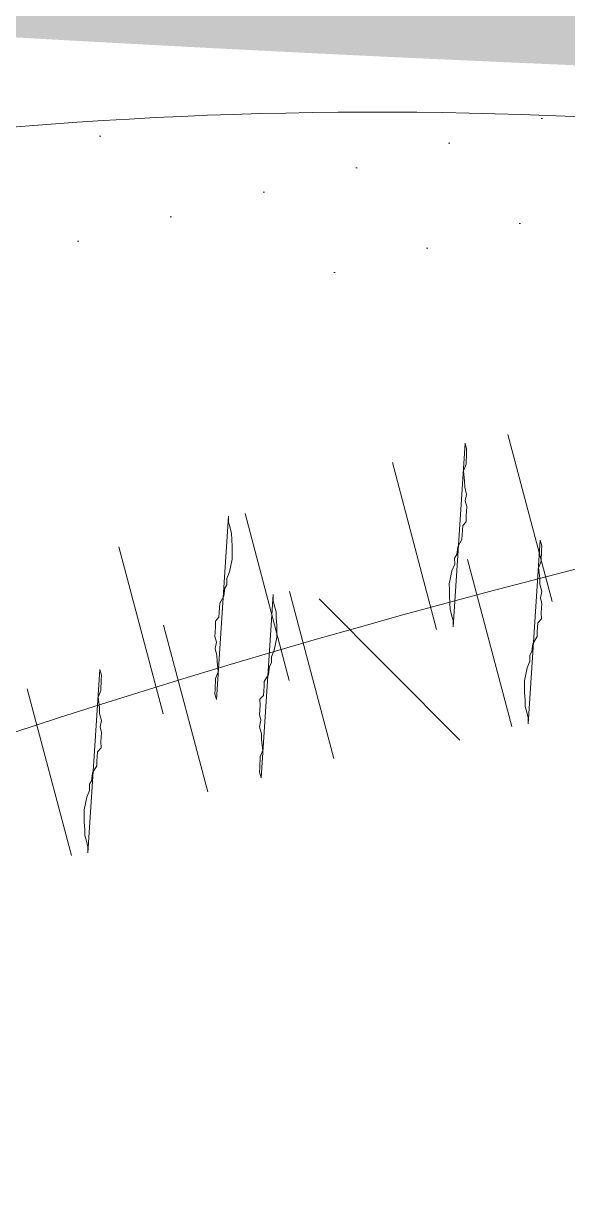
# Model space of a CAD drawing. Extents: x 25752 to 73233, y 27827 to 61602.
# Drawn here: x 60074.1 to 60137.5, y 47998.5 to 48134.5 of the extents above; entities that cross this region are included whole.
import ezdxf

# ---------------------------------------------------------------- set-up
doc = ezdxf.new("R2010")
doc.units = 0
doc.header["$LTSCALE"] = 1000
doc.header["$MEASUREMENT"] = 0
for name, color, linetype, lineweight in [('配景图块－家具立面', 252, 'Continuous', 9), ('铺地', 8, 'Continuous', 5), ('陈设', 31, 'Continuous', 5)]:
    doc.layers.add(name, color=color, linetype=linetype, lineweight=lineweight)

# ---------------------------------------------------------------- blocks, each defined once
blk = doc.blocks.new('keting-01')
at = {"layer": '陈设'}
h = blk.add_hatch(dxfattribs=at)
h.set_pattern_fill('DOTS', color=8, scale=304.8, style=0)
h.set_pattern_definition([(360, (18162.58683531021, 25617.30413790274), (9.525, 19.05), [0, -19.05])])
edge = h.paths.add_edge_path()
edge.add_spline(control_points=[(996.0713303628145, 863.5908750832896), (987.8386285043089, 865.249062579649), (979.6290772076463, 866.8703409121372), (953.8046428019879, 871.8115154706757), (936.2674978222931, 874.9332216072362), (901.3564025760861, 880.3358279757667), (884.0475129705155, 882.5680708720465), (843.5278039620025, 886.746823094727), (820.2507946590194, 888.4518537753029), (749.6108987083426, 892.7779565799283), (701.3337347968481, 894.618957277853), (627.9680007197894, 900.9026336313109), (603.3749709839467, 903.5774288240355), (566.4484742425848, 909.1011380929267), (554.1336054278072, 911.1946513882722), (529.5235732987057, 915.9968669301015), (517.1714435715694, 918.7274998116773), (490.3756448621862, 925.4178034765064), (476.0802774102194, 929.4496035207412), (452.3256658747559, 936.4561370372539), (442.7341582282679, 939.3740820792736), (433.2446362406481, 942.261107346334)], knot_values=[0.007594318894714291, 0.007594318894714291, 0.007594318894714291, 0.007594318894714291, 1.009331685129112, 1.009331685129112, 3.166903830014817, 3.166903830014817, 5.324475974900523, 5.324475974900523, 8.146713981276132, 8.146713981276132, 13.78698518195698, 13.78698518195698, 16.6071207822974, 16.6071207822974, 18.01718858246761, 18.01718858246761, 19.42725638263783, 19.42725638263783, 21.11840045899928, 21.11840045899928, 22.2881602581128, 22.2881602581128, 22.2881602581128, 22.2881602581128], degree=3, periodic=0)
edge.add_ellipse((-77.48649606085382, -800.0763045151252), major_axis=(-1283.858626616139, 1283.858626616139), ratio=0.9999999999999818, start_angle=-61.33743676422674, end_angle=-48.55714826964773)
edge.add_ellipse((147.8141850942047, -800.0763045151252), major_axis=(1283.858626616115, 1283.858626616115), ratio=0.9999999999999885, start_angle=48.5571482696466, end_angle=61.33743676426361)
edge.add_spline(control_points=[(-362.9169472076464, 942.2611073462176), (-372.4064691951498, 939.3740820792154), (-381.9979768417543, 936.4561370371375), (-405.7525883766357, 929.4496035208576), (-420.0479558280203, 925.4178034767974), (-446.8437545358902, 918.7274998123175), (-459.1958842620952, 915.9968669308582), (-483.8059163887519, 911.1946513893781), (-496.1207852023654, 909.1011380941491), (-533.0472819404677, 903.5774288254324), (-557.6403116740985, 900.9026336325915), (-611.6581250126474, 896.2760806423612), (-640.9893235403579, 894.6019140569842), (-669.9649956822395, 893.036922814732)], knot_values=[0.007594318904541566, 0.007594318904541566, 0.007594318904541566, 0.007594318904541566, 1.177354118008585, 1.177354118008585, 2.868498194319651, 2.868498194319651, 4.278565994361959, 4.278565994361959, 5.688633794404266, 5.688633794404266, 8.508769394488882, 8.508769394488882, 11.91787256770212, 11.91787256770212, 11.91787256770212, 11.91787256770212], degree=3, periodic=0)
edge.add_ellipse((-690.3545186583651, 887.7951286538737), major_axis=(-14.8863872921046, 14.8863872921046), ratio=0.9999999999995667, start_angle=225.8035234418923, end_angle=239.417541532368, ccw=False)
edge.add_ellipse((-1021.224653691403, 764.549575428071), major_axis=(-263.7332285244026, 263.7332285244026), ratio=0.9999999999994231, start_angle=234.5429178462428, end_angle=244.3434878472222, ccw=False)
edge.add_ellipse((-545.4026927228551, 1473.910637742491), major_axis=(464.1965283956217, 464.1965283956217), ratio=0.9999999999999988, start_angle=215.5301837112753, end_angle=236.2784491778619)
edge.add_ellipse((-116.4895104428288, 4898.453169354412), major_axis=(2884.587237370078, 2884.587237370078), ratio=1, start_angle=220.7753203818918, end_angle=231.6420249032678)
edge.add_ellipse((703.8265827595023, 1753.867807273753), major_axis=(-687.3524551223126, 687.3524551223126), ratio=0.9999999999999951, start_angle=113.9930274311128, end_angle=139.4777875760855)
edge.add_ellipse((803.3696362192277, 772.3616992990137), major_axis=(18.88655356571336, 18.88655356571336), ratio=0.999999999999889, start_angle=29.349690518414718, end_angle=107.31395154978779, ccw=False)
edge.add_ellipse((582.0949540698202, 537.5616818803828), major_axis=(245.0239564003844, 245.0239564003844), ratio=0.9999999999999977, start_angle=326.06965526290503, end_angle=363.74867896470926, ccw=False)
edge.add_ellipse((782.0569143572357, 287.1395743794274), major_axis=(-245.0406506768896, 245.0406506768896), ratio=0.9999999999729834, start_angle=289.4364312615882, end_angle=291.1525348597326, ccw=False)
edge.add_ellipse((2297.740822082967, 545.9582504187129), major_axis=(-966.7610353427459, 966.7610353427459), ratio=0.9999999999999937, start_angle=35.30528515153998, end_angle=42.74492259143477, ccw=False)
edge.add_ellipse((1141.667108909693, 731.1284608243732), major_axis=(139.1840901862562, 139.1840901862562), ratio=0.9999999999998591, start_angle=92.70420918075928, end_angle=121.7648417998393, ccw=False)
edge = h.paths.add_edge_path()
edge.add_ellipse((1101.918267338537, 809.3025705468026), major_axis=(-54.2011694401335, 54.2011694401335), ratio=0.9999999999999156, start_angle=248.1334738211491, end_angle=277.7178630449272)
edge.add_ellipse((1076.469573644921, 764.9464125772356), major_axis=(-90.17858370672025, 90.17858370672026), ratio=0.9999999999997502, start_angle=-79.30676778778508, end_angle=-64.31921627686972)
edge.add_ellipse((-296.995434705168, 651.4936658183578), major_axis=(1014.580495176632, 1014.580495176632), ratio=0.9999999999999984, start_angle=303.32411686118166, end_angle=324.37804893725087, ccw=False)
edge.add_spline(control_points=[(1108.148602955276, 361.1190873634769), (1110.136375368107, 360.9395735422149), (1118.851643845905, 360.1629144363105), (1127.953862196533, 359.6286005796865), (1136.498063597945, 358.8512076107436)], knot_values=[0, 0, 0, 0, 0.2418033642713523, 1.052830296575082, 1.052830296575082, 1.052830296575082, 1.052830296575082], degree=3, periodic=0)
edge.add_ellipse((1133.497794231167, 324.3855359081645), major_axis=(-24.46307566700356, 24.46307566700356), ratio=0.9999999999999188, start_angle=238.7767705824798, end_angle=310.27284356007203, ccw=False)
edge.add_ellipse((-2508.813566227327, 624.5515211943421), major_axis=(2607.446179105898, 2607.446179105898), ratio=0.999999999999999, start_angle=310.4593117003497, end_angle=318.3404531218047)
edge = h.paths.add_edge_path()
edge.add_ellipse((-1031.590578305419, 809.3025705465116), major_axis=(54.20116944015222, 54.20116944015222), ratio=0.9999999999995934, start_angle=82.28213695507955, end_angle=111.8665261788591)
edge.add_ellipse((2579.141255260445, 624.5515211949823), major_axis=(-2607.446179106048, 2607.446179106049), ratio=0.9999999999999925, start_angle=41.65954687821016, end_angle=49.54410408661445)
edge.add_ellipse((-1063.138307445566, 324.2252916574944), major_axis=(24.46307566700256, 24.46307566700256), ratio=0.9999999999999033, start_angle=49.98346972011012, end_angle=121.3236457343994, ccw=False)
edge.add_spline(control_points=[(-1066.143605310703, 358.690525254875), (-1062.783122170367, 358.996772701852), (-1059.659696693998, 359.2463994749123), (-1056.694063436356, 359.4704228297924)], knot_values=[0, 0, 0, 0, 0.3189857557440551, 0.3189857557440551, 0.3189857557440551, 0.3189857557440551], degree=3, periodic=0)
edge.add_ellipse((2166.821021849522, 749.914078490925), major_axis=(2296.028718604327, 2296.028718604327), ratio=0.9999999999999991, start_angle=132.8754075785099, end_angle=141.9062269296692, ccw=False)
edge = h.paths.add_edge_path()
edge.add_ellipse((-635.3614413564792, 614.8597379613784), major_axis=(201.0565212141125, 201.0565212141125), ratio=0.9999999999999994, start_angle=219.8560000035077, end_angle=290.9319768433341)
edge.add_ellipse((-399.5050116856582, 697.3351374629419), major_axis=(141.3163031800011, 141.3163031800011), ratio=0.9999999999999929, start_angle=231.8281592482279, end_angle=294.8810682384705)
edge.add_ellipse((-58.50481420382857, 130.5610611776938), major_axis=(-368.4761261597796, 368.4761261597795), ratio=0.9999999999999991, start_angle=285.52623263396157, end_angle=332.11357467867344, ccw=False)
edge.add_ellipse((469.8066690799315, 776.027095969941), major_axis=(-235.293706831595, 235.293706831595), ratio=0.9999999999999817, start_angle=80.19826500577827, end_angle=130.5062586859865)
edge.add_ellipse((682.046916129184, 526.5308612888912), major_axis=(178.2628612539982, 178.2628612539982), ratio=0.9999999999999981, start_angle=154.0384846775883, end_angle=216.6923729745889)
edge.add_ellipse((1096.802542923717, 604.6498504911433), major_axis=(-394.2525525941339, 394.252552594134), ratio=0.999999999999949, start_angle=80.98112304628877, end_angle=109.8781780001218)
edge.add_ellipse((81.6952970182756, 14361.16825844161), major_axis=(-10099.29640554323, 10099.29640554323), ratio=0.9999999999995927, start_angle=138.1241672681158, end_angle=138.7143909774701)
edge.add_spline(control_points=[(1006.961830939166, 108.6085719899856), (1007.363344130339, 114.9970480263582), (1007.454428465106, 121.4929060100112), (1007.199459466501, 128.3166593944188)], knot_values=[2.293510373809953, 2.293510373809953, 2.293510373809953, 2.293510373809953, 2.979732802934619, 2.979732802934619, 2.979732802934619, 2.979732802934619], degree=3, periodic=0)
edge.add_spline(control_points=[(1007.199459466501, 128.3166593944188), (1007.056142148329, 132.1522709439159), (1006.394062284846, 142.4749772372306), (1004.522849050001, 156.9979462881456), (992.0258315125247, 153.6702440436347), (988.5933109238977, 157.0695412120549), (987.1594260093989, 159.5937389279716)], knot_values=[2.979732802934619, 2.979732802934619, 2.979732802934619, 2.979732802934619, 3.36545639614831, 3.990521829336836, 4.278466320926378, 4.605763273049225, 4.605763273049225, 4.605763273049225, 4.605763273049225], degree=3, periodic=0)
edge.add_spline(control_points=[(987.1594260093989, 159.5937389279716), (985.7204994963249, 162.1268118276494), (984.6764873770298, 165.380762527755), (983.6324752577348, 168.6347132280353)], knot_values=[4.605763273049225, 4.605763273049225, 4.605763273049225, 4.605763273049225, 4.934211014792284, 4.934211014792284, 4.934211014792284, 4.934211014792284], degree=3, periodic=0)
edge.add_ellipse((2297.740822082967, 545.9582504187129), major_axis=(-966.7610353430241, 966.761035343024), ratio=0.9999999999998376, start_angle=52.795632896919415, end_angle=61.02050574382298, ccw=False)
edge.add_ellipse((697.9145912433742, 481.1212555931415), major_axis=(-193.2577183695978, 193.2577183695977), ratio=0.9999999999999212, start_angle=165.6335501199894, end_angle=198.8130742464472, ccw=False)
edge.add_ellipse((987.5689921147423, 481.2092158006271), major_axis=(197.4361382076936, 197.4361382076936), ratio=0.9999999999998674, start_angle=151.0252170128921, end_angle=192.4102655699839, ccw=False)
edge.add_ellipse((872.4652319916058, 801.2413249782403), major_axis=(300.9884463597922, 300.9884463597923), ratio=0.9999999999999813, start_angle=177.8463850309959, end_angle=203.8962665094932, ccw=False)
edge.add_ellipse((886.4243425853783, 285.6783404281014), major_axis=(-280.5584644205587, 280.5584644205586), ratio=0.9999999999996602, start_angle=2.0533838449994732, end_angle=10.260448050109005, ccw=False)
edge.add_spline(control_points=[(595.9934426442487, 556.0040629839059), (602.4018513633637, 564.1422486366355), (618.4675662182271, 584.5444695093902), (560.9736075192923, 575.6567985196598), (529.1059395032935, 596.5780363008962), (474.9238256493118, 621.3288819395821), (415.2595064755296, 591.6954341397504), (340.9271842219168, 609.1883606316987), (261.9902330305194, 623.6756329140626), (229.1386710400693, 677.9326262066606), (178.6444096356863, 685.7719019984361), (189.3899977983674, 715.6425413673278), (173.7849215685856, 716.9934724339982), (165.6612177520292, 717.6121500710142)], knot_values=[28.72622828787619, 28.72622828787619, 28.72622828787619, 28.72622828787619, 29.65137003608691, 31.04553471454428, 32.97090723718488, 34.80045963000916, 37.53798117998499, 40.13244696109814, 43.73799823656201, 46.29924793153518, 47.53881564063179, 48.20545028199999, 48.98405692497199, 48.98405692497199, 48.98405692497199, 48.98405692550385], degree=3, periodic=0)
edge.add_ellipse((18.62507486331742, -4997.741153196723), major_axis=(-4042.702252732715, 4042.702252732715), ratio=0.9999999999999977, start_angle=-46.47369586912973, end_angle=-42.84626635100496)
edge.add_spline(control_points=[(-196.2340660261689, 715.4644757015049), (-208.8575831012568, 714.1898179298732), (-231.1373375068652, 711.301770086342), (-259.3318401137367, 671.6945340897655), (-321.67682123743, 652.850656854629), (-379.5356295341626, 620.6237012119964), (-444.5238694277359, 630.861494119803), (-465.1179062118754, 597.4442924734321), (-544.0760743449209, 568.0265953844064), (-524.7681710667675, 567.5076862247661)], knot_values=[0, 0, 0, 1.163513729807164e-12, 1.426783815582302, 2.507845637052222, 5.446644405802077, 8.794161911986935, 10.36550993041577, 12.19506232323765, 14.47634677036475, 14.47634677036475, 14.47634677036475, 14.47634677036475], degree=3, periodic=0)
edge.add_ellipse((-756.0246989517473, 924.870957973355), major_axis=(300.9884463598087, 300.9884463598087), ratio=0.9999999999999547, start_angle=233.1899730444863, end_angle=257.9076692015958, ccw=False)
edge.add_ellipse((-939.7393269962631, 638.6571184380446), major_axis=(197.4361382076993, 197.4361382076993), ratio=0.9999999999999556, start_angle=244.6759739839959, end_angle=286.0610225410798, ccw=False)
edge.add_ellipse((-657.4306535270298, 573.8381970869959), major_axis=(-193.2577183704306, 193.2577183704306), ratio=0.9999999999956852, start_angle=85.14470269029368, end_angle=91.45268943398088, ccw=False)
edge.add_ellipse((-2122.789457567385, 542.7427645198768), major_axis=(-894.3411277871842, 894.3411277871842), ratio=0.9999999999998531, start_angle=208.0880272447276, end_angle=218.4118439115923, ccw=False)
edge.add_spline(control_points=[(-912.6986819964368, 174.8128519249731), (-914.3419047960779, 169.8037326467456), (-915.9851275954861, 164.7946133684018), (-919.0608770635445, 162.4413558801753)], knot_values=[4.42752981046754, 4.42752981046754, 4.42752981046754, 4.42752981046754, 4.934211014792284, 4.934211014792284, 4.934211014792284, 4.934211014792284], degree=3, periodic=0)
edge.add_ellipse((-1027.898065884248, 610.1037862319499), major_axis=(325.7661624684434, 325.7661624684433), ratio=0.9999999999999749, start_angle=238.6648212037559, end_angle=277.816367146285)
h = blk.add_hatch(dxfattribs=at)
h.set_pattern_fill('DOTS', color=8, scale=162.56, angle=14.82400259601741, style=0)
h.set_pattern_definition([(14.82400259601742, (4836.366016332875, 17139.19586050097), (2.3114750246387, 11.12155938753516), [0, -10.15999999999999])])
edge = h.paths.add_edge_path(flags=17)
edge.add_ellipse((-519.1439025870932, 762.2042342543718), major_axis=(21.14502328860399, 21.14502328860399), ratio=0.9999999999999227, start_angle=217.598370494964, end_angle=267.39462829812675, ccw=False)
edge.add_ellipse((-537.164517506928, 656.8479491472244), major_axis=(54.45877196658473, 54.45877196658473), ratio=0.999999999999866, start_angle=350.65844968254294, end_angle=394.3991949743683, ccw=False)
edge.add_ellipse((-516.9501930261322, 701.7574595074402), major_axis=(-29.95442116378443, 29.95442116378443), ratio=0.9999999999998381, start_angle=224.9828587922299, end_angle=289.9024488496004)
edge = h.paths.add_edge_path(flags=17)
edge.add_ellipse((-268.9012063805421, 118.0461821601493), major_axis=(-437.6135387341282, 437.6135387341282), ratio=0.9999999999840347, start_angle=-26.32292343229813, end_angle=-25.58827127859119)
edge.add_ellipse((-472.1012531904853, 651.9236041483819), major_axis=(-35.27276074935165, 35.27276074935165), ratio=0.9999999999999832, start_angle=246.3633945223265, end_angle=317.8577408210059, ccw=False)
edge.add_ellipse((-407.3491173858347, 676.690143339074), major_axis=(-13.75234945515317, 13.75234945515317), ratio=0.9999999999999909, start_angle=-72.18619439915022, end_angle=64.8217797418078, ccw=False)
edge.add_ellipse((-443.9371503046423, 625.1105849205924), major_axis=(58.36219010513094, 58.36219010513094), ratio=0.9999999999999907, start_angle=11.56752916311502, end_angle=61.28906160823021)
edge = h.paths.add_edge_path()
edge.add_ellipse((-425.4547496489249, 468.2156776812044), major_axis=(-220.0337383788228, 220.0337383788228), ratio=0.9999999999999688, start_angle=-23.32578200306534, end_angle=26.28458598788795)
edge.add_spline(control_points=[(-720.1757704019547, 568.0616188914282), (-724.1126861067023, 559.5518392391969), (-729.1230209034402, 548.7218270415324), (-722.1788345618406, 542.4840992808458), (-720.3808340353426, 541.3396552748163)], knot_values=[0, 0, 0, 0, 1.42238482592121, 1.810204922351612, 1.810204922351612, 1.810204922351612, 1.810204922351612], degree=3, periodic=0)
edge.add_ellipse((-268.9012063769624, 118.0461821584613), major_axis=(437.6135387384768, 437.6135387384769), ratio=0.99999999999961, start_angle=87.25263749308863, end_angle=91.84549474957328, ccw=False)
edge.add_ellipse((-419.3596846963046, 494.8536052366253), major_axis=(196.4563008926624, 196.4563008926624), ratio=0.9999999999999459, start_angle=66.89079912288321, end_angle=117.98945326683679, ccw=False)
edge.add_ellipse((-326.5521458889125, 374.6258958802209), major_axis=(301.2260797398521, 301.2260797398521), ratio=0.9999999999999956, start_angle=389.56745048290304, end_angle=432.4529716565977, ccw=False)
edge.add_ellipse((-65.63578831939958, -110.8210009536706), major_axis=(-642.1611214507669, 642.1611214507669), ratio=0.999999999999835, start_angle=321.74637887917953, end_angle=324.3508728240508, ccw=False)
edge.add_spline(control_points=[(-172.3207264993107, 791.0438091878896), (-173.0406314915745, 794.3510192702524), (-177.5621041331906, 803.7592005331535), (-188.5103892912157, 803.5802000950789), (-195.9014523802325, 803.4593589303549)], knot_values=[0, 0, 0, 0, 0.5819764206049407, 1.791185280154921, 1.791185280154921, 1.791185280154921, 1.791185280154921], degree=3, periodic=0)
edge.add_ellipse((-310.588310538209, 350.0807654595119), major_axis=(330.6850650178454, 330.6850650178453), ratio=0.9999999999999977, start_angle=30.80422389370577, end_angle=74.43044399808288)
edge = h.paths.add_edge_path()
edge.add_spline(control_points=[(-184.02270455088, 765.4202955260407), (-178.7685652549844, 770.4592218788457), (-171.4651442120085, 777.4634900736273), (-171.7042187721236, 788.2116013358464), (-172.3207264993107, 791.0438091878896)], knot_values=[1.791185280154921, 1.791185280154921, 1.791185280154921, 1.791185280154921, 3.069002213139684, 3.567391534373676, 3.567391534373676, 3.567391534373676, 3.567391534373676], degree=3, periodic=0)
edge.add_ellipse((-65.63578831939958, -110.8210009536706), major_axis=(642.1611214519006, 642.1611214519005), ratio=0.9999999999993392, start_angle=51.74637887920161, end_angle=54.3508728240713)
edge.add_ellipse((-507.7083576456644, 994.6399603226455), major_axis=(-255.5169101381771, 255.5169101381771), ratio=0.9999999999999863, start_angle=145.8922033348512, end_angle=189.5904192882054, ccw=False)
edge.add_ellipse((-653.8920481570531, 961.5946925718454), major_axis=(273.4511480315422, 273.4511480315423), ratio=0.9999999999999933, start_angle=220.3807436132537, end_angle=258.6817611968143, ccw=False)
edge.add_ellipse((-268.9012063769624, 118.0461821584613), major_axis=(-437.6135387383082, 437.6135387383082), ratio=0.9999999999988526, start_angle=-2.747362506916546, end_angle=1.845494749579979)
edge.add_spline(control_points=[(-720.3808340353426, 541.3396552748163), (-717.6522013170179, 539.6028552498901), (-707.1904422369553, 535.6688909807708), (-697.8251601859229, 535.2074981800979), (-691.54221590003, 534.8979607583606)], knot_values=[1.810204922351612, 1.810204922351612, 1.810204922351612, 1.810204922351612, 2.398757922429805, 3.598446597238173, 3.598446597238173, 3.598446597238173, 3.598446597238173], degree=3, periodic=0)
edge.add_ellipse((-673.966593976249, 887.778286769113), major_axis=(-249.833371441272, 249.833371441272), ratio=0.9999999999999963, start_angle=132.1486721113125, end_angle=176.9724953827164)
edge.add_ellipse((-424.9174051396549, 901.4550634215702), major_axis=(-195.6217202257924, 195.6217202257924), ratio=0.9999999999999788, start_angle=132.3564968236814, end_angle=195.5463068146161)
at = {"layer": '陈设', "color": 8, "linetype": 'Continuous'}
for p, q in [((-296.6625619959668, 783.5807661887084), (-291.9800280288036, 765.88810095386)), ((-296.6625619959668, 783.5807661887084), (-291.9800280288036, 765.88810095386)), ((-296.6625619959668, 783.5807661887084), (-291.9800280288036, 765.88810095386)), ((-296.6625619959668, 783.5807661887084), (-291.9800280288036, 765.88810095386)), ((-304.2252364020969, 762.9146582686517), (-308.907770369231, 780.6073235034128)), ((-304.2252364020969, 762.9146582686517), (-308.907770369231, 780.6073235034128)), ((-304.2252364020969, 762.9146582686517), (-308.907770369231, 780.6073235034128)), ((-304.2252364020969, 762.9146582686517), (-308.907770369231, 780.6073235034128)), ((-324.5205464771716, 775.2089467528858), (-319.8380125102121, 757.5162815180374)), ((-324.5205464771716, 775.2089467528858), (-319.8380125102121, 757.5162815180374)), ((-324.5205464771716, 775.2089467528858), (-319.8380125102121, 757.5162815180374)), ((-324.5205464771716, 775.2089467528858), (-319.8380125102121, 757.5162815180374)), ((-337.8782455042237, 771.673703272827), (-333.1957115372643, 753.981038038095)), ((-337.8782455042237, 771.673703272827), (-333.1957115372643, 753.981038038095)), ((-337.8782455042237, 771.673703272827), (-333.1957115372643, 753.981038038095)), ((-337.8782455042237, 771.673703272827), (-333.1957115372643, 753.981038038095)), ((-296.2601583788346, 752.6334014462773), (-300.9426923457941, 770.3260666810384)), ((-296.2601583788346, 752.6334014462773), (-300.9426923457941, 770.3260666810384)), ((-296.2601583788346, 752.6334014462773), (-300.9426923457941, 770.3260666810384)), ((-296.2601583788346, 752.6334014462773), (-300.9426923457941, 770.3260666810384)), ((-319.7986605762271, 766.9161556908803), (-315.116126609093, 749.2234904561192)), ((-319.7986605762271, 766.9161556908803), (-315.116126609093, 749.2234904561192)), ((-319.7986605762271, 766.9161556908803), (-315.116126609093, 749.2234904561192)), ((-319.7986605762271, 766.9161556908803), (-315.116126609093, 749.2234904561192)), ((-301.7603873899498, 751.1777129544644), (-316.6576323776098, 766.1669567046047)), ((-301.7603873899498, 751.1777129544644), (-316.6576323776098, 766.1669567046047)), ((-301.7603873899498, 751.1777129544644), (-316.6576323776098, 766.1669567046047)), ((-301.7603873899498, 751.1777129544644), (-316.6576323776098, 766.1669567046047)), ((-333.1563596032793, 763.3809122109378), (-328.4738256361452, 745.6882469760894)), ((-333.1563596032793, 763.3809122109378), (-328.4738256361452, 745.6882469760894)), ((-333.1563596032793, 763.3809122109378), (-328.4738256361452, 745.6882469760894)), ((-333.1563596032793, 763.3809122109378), (-328.4738256361452, 745.6882469760894)), ((-342.9151247818954, 738.9399193363497), (-347.5976587490295, 756.6325845711981)), ((-342.9151247818954, 738.9399193363497), (-347.5976587490295, 756.6325845711981)), ((-342.9151247818954, 738.9399193363497), (-347.5976587490295, 756.6325845711981)), ((-342.9151247818954, 738.9399193363497), (-347.5976587490295, 756.6325845711981))]:
    blk.add_line(p, q, dxfattribs=at)
for points in [[(-301.1988065366168, 782.6475749023957), (-301.0399285354652, 782.0472641931847), (-301.0708477118751, 781.5573116609885), (-301.0929665645817, 780.4273289193516), (-301.3843215954257, 779.7078597093059), (-301.2565707263129, 778.6183822148596), (-301.2477704025805, 777.9783520053606), (-301.049172901141, 777.227963618876), (-301.189664507634, 776.5484218645724), (-301.0307865065115, 775.9481111553614), (-301.0926248595351, 774.9682060910563), (-301.0838245358027, 774.3281758815283), (-301.4546185671352, 773.9088620260591), (-301.5164569201297, 772.9289569617249), (-301.5473760965397, 772.4390044295287), (-301.9888088045991, 771.6798157192534), (-302.0903666579397, 770.8499883321056), (-302.311083011853, 770.4703939769533), (-302.3022826881497, 769.8303637674544), (-302.5936377189937, 769.1108945574961), (-302.7349150724476, 768.431144847651), (-302.8761924259306, 767.7513951379224), (-302.8673921021982, 767.1113649284234), (-302.8585917782912, 766.4713347189245), (-302.8102799098124, 765.682012579171), (-302.8014795859053, 765.041982369672), (-302.6426015847828, 764.441671660461), (-302.4837235836603, 763.8413609511917), (-302.4749232599279, 763.2013307416928)], [(-301.1988065366168, 782.6475749023957), (-301.0399285354652, 782.0472641931847), (-301.0708477118751, 781.5573116609885), (-301.0929665645817, 780.4273289193516), (-301.3843215954257, 779.7078597093059), (-301.2565707263129, 778.6183822148596), (-301.2477704025805, 777.9783520053606), (-301.049172901141, 777.227963618876), (-301.189664507634, 776.5484218645724), (-301.0307865065115, 775.9481111553614), (-301.0926248595351, 774.9682060910563), (-301.0838245358027, 774.3281758815283), (-301.4546185671352, 773.9088620260591), (-301.5164569201297, 772.9289569617249), (-301.5473760965397, 772.4390044295287), (-301.9888088045991, 771.6798157192534), (-302.0903666579397, 770.8499883321056), (-302.311083011853, 770.4703939769533), (-302.3022826881497, 769.8303637674544), (-302.5936377189937, 769.1108945574961), (-302.7349150724476, 768.431144847651), (-302.8761924259306, 767.7513951379224), (-302.8673921021982, 767.1113649284234), (-302.8585917782912, 766.4713347189245), (-302.8102799098124, 765.682012579171), (-302.8014795859053, 765.041982369672), (-302.6426015847828, 764.441671660461), (-302.4837235836603, 763.8413609511917), (-302.4749232599279, 763.2013307416928)], [(-301.1988065366168, 782.6475749023957), (-301.0399285354652, 782.0472641931847), (-301.0708477118751, 781.5573116609885), (-301.0929665645817, 780.4273289193516), (-301.3843215954257, 779.7078597093059), (-301.2565707263129, 778.6183822148596), (-301.2477704025805, 777.9783520053606), (-301.049172901141, 777.227963618876), (-301.189664507634, 776.5484218645724), (-301.0307865065115, 775.9481111553614), (-301.0926248595351, 774.9682060910563), (-301.0838245358027, 774.3281758815283), (-301.4546185671352, 773.9088620260591), (-301.5164569201297, 772.9289569617249), (-301.5473760965397, 772.4390044295287), (-301.9888088045991, 771.6798157192534), (-302.0903666579397, 770.8499883321056), (-302.311083011853, 770.4703939769533), (-302.3022826881497, 769.8303637674544), (-302.5936377189937, 769.1108945574961), (-302.7349150724476, 768.431144847651), (-302.8761924259306, 767.7513951379224), (-302.8673921021982, 767.1113649284234), (-302.8585917782912, 766.4713347189245), (-302.8102799098124, 765.682012579171), (-302.8014795859053, 765.041982369672), (-302.6426015847828, 764.441671660461), (-302.4837235836603, 763.8413609511917), (-302.4749232599279, 763.2013307416928)], [(-301.1988065366168, 782.6475749023957), (-301.0399285354652, 782.0472641931847), (-301.0708477118751, 781.5573116609885), (-301.0929665645817, 780.4273289193516), (-301.3843215954257, 779.7078597093059), (-301.2565707263129, 778.6183822148596), (-301.2477704025805, 777.9783520053606), (-301.049172901141, 777.227963618876), (-301.189664507634, 776.5484218645724), (-301.0307865065115, 775.9481111553614), (-301.0926248595351, 774.9682060910563), (-301.0838245358027, 774.3281758815283), (-301.4546185671352, 773.9088620260591), (-301.5164569201297, 772.9289569617249), (-301.5473760965397, 772.4390044295287), (-301.9888088045991, 771.6798157192534), (-302.0903666579397, 770.8499883321056), (-302.311083011853, 770.4703939769533), (-302.3022826881497, 769.8303637674544), (-302.5936377189937, 769.1108945574961), (-302.7349150724476, 768.431144847651), (-302.8761924259306, 767.7513951379224), (-302.8673921021982, 767.1113649284234), (-302.8585917782912, 766.4713347189245), (-302.8102799098124, 765.682012579171), (-302.8014795859053, 765.041982369672), (-302.6426015847828, 764.441671660461), (-302.4837235836603, 763.8413609511917), (-302.4749232599279, 763.2013307416928)], [(-327.5469763426809, 755.4760301190545), (-327.7058543438034, 756.0763408283237), (-327.6749351673934, 756.5662933604617), (-327.6528163147159, 757.6962761021568), (-327.3614612838428, 758.4157453122316), (-327.4894201085554, 759.5060085536097), (-327.4982204322878, 760.1460387631378), (-327.6968179337273, 760.8964271495934), (-327.5563263272052, 761.5759689038387), (-327.7152043283568, 762.1762796131079), (-327.6533659753331, 763.1561846774421), (-327.6621662990656, 763.796214886941), (-327.2913722677331, 764.215528742352), (-327.2293259593425, 765.1946480597835), (-327.1984067829326, 765.6846005918924), (-326.7569740746985, 766.4437893023132), (-326.6554162215325, 767.2736166893155), (-326.4346998674155, 767.6532110444969), (-326.4435001911479, 768.2932412539958), (-326.1521451604785, 769.0127104640706), (-326.0108678069955, 769.6924601737992), (-325.8695904533379, 770.3722098835278), (-325.878390777274, 771.0122400930268), (-325.8871911009774, 771.6522703025257), (-325.9357109250559, 772.4423781893565), (-325.944511248963, 773.0824083988555), (-326.1033892498817, 773.6827191080083), (-326.2622672510042, 774.2830298172776), (-326.2710675749404, 774.9230600267183)], [(-327.5469763426809, 755.4760301190545), (-327.7058543438034, 756.0763408283237), (-327.6749351673934, 756.5662933604617), (-327.6528163147159, 757.6962761021568), (-327.3614612838428, 758.4157453122316), (-327.4894201085554, 759.5060085536097), (-327.4982204322878, 760.1460387631378), (-327.6968179337273, 760.8964271495934), (-327.5563263272052, 761.5759689038387), (-327.7152043283568, 762.1762796131079), (-327.6533659753331, 763.1561846774421), (-327.6621662990656, 763.796214886941), (-327.2913722677331, 764.215528742352), (-327.2293259593425, 765.1946480597835), (-327.1984067829326, 765.6846005918924), (-326.7569740746985, 766.4437893023132), (-326.6554162215325, 767.2736166893155), (-326.4346998674155, 767.6532110444969), (-326.4435001911479, 768.2932412539958), (-326.1521451604785, 769.0127104640706), (-326.0108678069955, 769.6924601737992), (-325.8695904533379, 770.3722098835278), (-325.878390777274, 771.0122400930268), (-325.8871911009774, 771.6522703025257), (-325.9357109250559, 772.4423781893565), (-325.944511248963, 773.0824083988555), (-326.1033892498817, 773.6827191080083), (-326.2622672510042, 774.2830298172776), (-326.2710675749404, 774.9230600267183)], [(-327.5469763426809, 755.4760301190545), (-327.7058543438034, 756.0763408283237), (-327.6749351673934, 756.5662933604617), (-327.6528163147159, 757.6962761021568), (-327.3614612838428, 758.4157453122316), (-327.4894201085554, 759.5060085536097), (-327.4982204322878, 760.1460387631378), (-327.6968179337273, 760.8964271495934), (-327.5563263272052, 761.5759689038387), (-327.7152043283568, 762.1762796131079), (-327.6533659753331, 763.1561846774421), (-327.6621662990656, 763.796214886941), (-327.2913722677331, 764.215528742352), (-327.2293259593425, 765.1946480597835), (-327.1984067829326, 765.6846005918924), (-326.7569740746985, 766.4437893023132), (-326.6554162215325, 767.2736166893155), (-326.4346998674155, 767.6532110444969), (-326.4435001911479, 768.2932412539958), (-326.1521451604785, 769.0127104640706), (-326.0108678069955, 769.6924601737992), (-325.8695904533379, 770.3722098835278), (-325.878390777274, 771.0122400930268), (-325.8871911009774, 771.6522703025257), (-325.9357109250559, 772.4423781893565), (-325.944511248963, 773.0824083988555), (-326.1033892498817, 773.6827191080083), (-326.2622672510042, 774.2830298172776), (-326.2710675749404, 774.9230600267183)], [(-327.5469763426809, 755.4760301190545), (-327.7058543438034, 756.0763408283237), (-327.6749351673934, 756.5662933604617), (-327.6528163147159, 757.6962761021568), (-327.3614612838428, 758.4157453122316), (-327.4894201085554, 759.5060085536097), (-327.4982204322878, 760.1460387631378), (-327.6968179337273, 760.8964271495934), (-327.5563263272052, 761.5759689038387), (-327.7152043283568, 762.1762796131079), (-327.6533659753331, 763.1561846774421), (-327.6621662990656, 763.796214886941), (-327.2913722677331, 764.215528742352), (-327.2293259593425, 765.1946480597835), (-327.1984067829326, 765.6846005918924), (-326.7569740746985, 766.4437893023132), (-326.6554162215325, 767.2736166893155), (-326.4346998674155, 767.6532110444969), (-326.4435001911479, 768.2932412539958), (-326.1521451604785, 769.0127104640706), (-326.0108678069955, 769.6924601737992), (-325.8695904533379, 770.3722098835278), (-325.878390777274, 771.0122400930268), (-325.8871911009774, 771.6522703025257), (-325.9357109250559, 772.4423781893565), (-325.944511248963, 773.0824083988555), (-326.1033892498817, 773.6827191080083), (-326.2622672510042, 774.2830298172776), (-326.2710675749404, 774.9230600267183)], [(-293.2337285131798, 772.3663180799922), (-293.0748505120282, 771.7660073708394), (-293.1057696886419, 771.2760548386141), (-293.1278885413194, 770.1460720968898), (-293.4192435721634, 769.4266028869315), (-293.291492702876, 768.3371253925143), (-293.2826923791436, 767.6970951830153), (-293.084094877704, 766.9467067965306), (-293.2245864843717, 766.2671650421689), (-293.0657084832783, 765.6668543330161), (-293.1275468360982, 764.6869492686819), (-293.1187465123658, 764.046919059183), (-293.4895405436982, 763.6276052037138), (-293.5513788966928, 762.6477001393796), (-293.5822980731027, 762.1577476071543), (-294.0237307813368, 761.3985588968499), (-294.1252886345028, 760.5687315097312), (-294.3460049886198, 760.1891371545789), (-294.3372046647128, 759.54910694508), (-294.6285596955568, 758.8296377350925), (-294.7698370490107, 758.1498880252766), (-294.9111144024937, 757.470138315548), (-294.9023140787613, 756.8301081060199), (-294.8935137550288, 756.190077896521), (-294.8452018863754, 755.4007557567675), (-294.836401562643, 754.7607255472685), (-294.6775235615205, 754.1604148379993), (-294.518645560398, 753.5601041288464), (-294.5098452366656, 752.9200739193475)], [(-293.2337285131798, 772.3663180799922), (-293.0748505120282, 771.7660073708394), (-293.1057696886419, 771.2760548386141), (-293.1278885413194, 770.1460720968898), (-293.4192435721634, 769.4266028869315), (-293.291492702876, 768.3371253925143), (-293.2826923791436, 767.6970951830153), (-293.084094877704, 766.9467067965306), (-293.2245864843717, 766.2671650421689), (-293.0657084832783, 765.6668543330161), (-293.1275468360982, 764.6869492686819), (-293.1187465123658, 764.046919059183), (-293.4895405436982, 763.6276052037138), (-293.5513788966928, 762.6477001393796), (-293.5822980731027, 762.1577476071543), (-294.0237307813368, 761.3985588968499), (-294.1252886345028, 760.5687315097312), (-294.3460049886198, 760.1891371545789), (-294.3372046647128, 759.54910694508), (-294.6285596955568, 758.8296377350925), (-294.7698370490107, 758.1498880252766), (-294.9111144024937, 757.470138315548), (-294.9023140787613, 756.8301081060199), (-294.8935137550288, 756.190077896521), (-294.8452018863754, 755.4007557567675), (-294.836401562643, 754.7607255472685), (-294.6775235615205, 754.1604148379993), (-294.518645560398, 753.5601041288464), (-294.5098452366656, 752.9200739193475)], [(-293.2337285131798, 772.3663180799922), (-293.0748505120282, 771.7660073708394), (-293.1057696886419, 771.2760548386141), (-293.1278885413194, 770.1460720968898), (-293.4192435721634, 769.4266028869315), (-293.291492702876, 768.3371253925143), (-293.2826923791436, 767.6970951830153), (-293.084094877704, 766.9467067965306), (-293.2245864843717, 766.2671650421689), (-293.0657084832783, 765.6668543330161), (-293.1275468360982, 764.6869492686819), (-293.1187465123658, 764.046919059183), (-293.4895405436982, 763.6276052037138), (-293.5513788966928, 762.6477001393796), (-293.5822980731027, 762.1577476071543), (-294.0237307813368, 761.3985588968499), (-294.1252886345028, 760.5687315097312), (-294.3460049886198, 760.1891371545789), (-294.3372046647128, 759.54910694508), (-294.6285596955568, 758.8296377350925), (-294.7698370490107, 758.1498880252766), (-294.9111144024937, 757.470138315548), (-294.9023140787613, 756.8301081060199), (-294.8935137550288, 756.190077896521), (-294.8452018863754, 755.4007557567675), (-294.836401562643, 754.7607255472685), (-294.6775235615205, 754.1604148379993), (-294.518645560398, 753.5601041288464), (-294.5098452366656, 752.9200739193475)], [(-293.2337285131798, 772.3663180799922), (-293.0748505120282, 771.7660073708394), (-293.1057696886419, 771.2760548386141), (-293.1278885413194, 770.1460720968898), (-293.4192435721634, 769.4266028869315), (-293.291492702876, 768.3371253925143), (-293.2826923791436, 767.6970951830153), (-293.084094877704, 766.9467067965306), (-293.2245864843717, 766.2671650421689), (-293.0657084832783, 765.6668543330161), (-293.1275468360982, 764.6869492686819), (-293.1187465123658, 764.046919059183), (-293.4895405436982, 763.6276052037138), (-293.5513788966928, 762.6477001393796), (-293.5822980731027, 762.1577476071543), (-294.0237307813368, 761.3985588968499), (-294.1252886345028, 760.5687315097312), (-294.3460049886198, 760.1891371545789), (-294.3372046647128, 759.54910694508), (-294.6285596955568, 758.8296377350925), (-294.7698370490107, 758.1498880252766), (-294.9111144024937, 757.470138315548), (-294.9023140787613, 756.8301081060199), (-294.8935137550288, 756.190077896521), (-294.8452018863754, 755.4007557567675), (-294.836401562643, 754.7607255472685), (-294.6775235615205, 754.1604148379993), (-294.518645560398, 753.5601041288464), (-294.5098452366656, 752.9200739193475)], [(-322.8250904417364, 747.1832390571653), (-322.9839684428589, 747.7835497663473), (-322.9530492664489, 748.2735022985726), (-322.9309304137714, 749.4034850401804), (-322.6395753828983, 750.1229542502551), (-322.7675342076109, 751.2132174916333), (-322.7763345313433, 751.8532477011322), (-322.9749320327828, 752.6036360877042), (-322.8344404262607, 753.2831778419495), (-322.9933184274123, 753.8834885511314), (-322.9314800743887, 754.8633936155529), (-322.9402803981211, 755.5034238250519), (-322.5694863667886, 755.9227376804338), (-322.5074400583981, 756.901856997807), (-322.4765208818135, 757.3918095300032), (-322.035088173754, 758.1509982403077), (-321.933530320588, 758.9808256274264), (-321.712813966471, 759.3604199825786), (-321.7216142902034, 760.0004501920776), (-321.4302592593594, 760.7199194020359), (-321.2889819058764, 761.3996691118809), (-321.1477045523934, 762.0794188216096), (-321.1565048763296, 762.7194490311376), (-321.1653052000329, 763.3594792406366), (-321.2138250241114, 764.1495871274383), (-321.2226253478439, 764.7896173369372), (-321.3815033489373, 765.3899280461192), (-321.5403813500598, 765.9902387553011), (-321.5491816737922, 766.6302689648)], [(-322.8250904417364, 747.1832390571653), (-322.9839684428589, 747.7835497663473), (-322.9530492664489, 748.2735022985726), (-322.9309304137714, 749.4034850401804), (-322.6395753828983, 750.1229542502551), (-322.7675342076109, 751.2132174916333), (-322.7763345313433, 751.8532477011322), (-322.9749320327828, 752.6036360877042), (-322.8344404262607, 753.2831778419495), (-322.9933184274123, 753.8834885511314), (-322.9314800743887, 754.8633936155529), (-322.9402803981211, 755.5034238250519), (-322.5694863667886, 755.9227376804338), (-322.5074400583981, 756.901856997807), (-322.4765208818135, 757.3918095300032), (-322.035088173754, 758.1509982403077), (-321.933530320588, 758.9808256274264), (-321.712813966471, 759.3604199825786), (-321.7216142902034, 760.0004501920776), (-321.4302592593594, 760.7199194020359), (-321.2889819058764, 761.3996691118809), (-321.1477045523934, 762.0794188216096), (-321.1565048763296, 762.7194490311376), (-321.1653052000329, 763.3594792406366), (-321.2138250241114, 764.1495871274383), (-321.2226253478439, 764.7896173369372), (-321.3815033489373, 765.3899280461192), (-321.5403813500598, 765.9902387553011), (-321.5491816737922, 766.6302689648)], [(-322.8250904417364, 747.1832390571653), (-322.9839684428589, 747.7835497663473), (-322.9530492664489, 748.2735022985726), (-322.9309304137714, 749.4034850401804), (-322.6395753828983, 750.1229542502551), (-322.7675342076109, 751.2132174916333), (-322.7763345313433, 751.8532477011322), (-322.9749320327828, 752.6036360877042), (-322.8344404262607, 753.2831778419495), (-322.9933184274123, 753.8834885511314), (-322.9314800743887, 754.8633936155529), (-322.9402803981211, 755.5034238250519), (-322.5694863667886, 755.9227376804338), (-322.5074400583981, 756.901856997807), (-322.4765208818135, 757.3918095300032), (-322.035088173754, 758.1509982403077), (-321.933530320588, 758.9808256274264), (-321.712813966471, 759.3604199825786), (-321.7216142902034, 760.0004501920776), (-321.4302592593594, 760.7199194020359), (-321.2889819058764, 761.3996691118809), (-321.1477045523934, 762.0794188216096), (-321.1565048763296, 762.7194490311376), (-321.1653052000329, 763.3594792406366), (-321.2138250241114, 764.1495871274383), (-321.2226253478439, 764.7896173369372), (-321.3815033489373, 765.3899280461192), (-321.5403813500598, 765.9902387553011), (-321.5491816737922, 766.6302689648)], [(-322.8250904417364, 747.1832390571653), (-322.9839684428589, 747.7835497663473), (-322.9530492664489, 748.2735022985726), (-322.9309304137714, 749.4034850401804), (-322.6395753828983, 750.1229542502551), (-322.7675342076109, 751.2132174916333), (-322.7763345313433, 751.8532477011322), (-322.9749320327828, 752.6036360877042), (-322.8344404262607, 753.2831778419495), (-322.9933184274123, 753.8834885511314), (-322.9314800743887, 754.8633936155529), (-322.9402803981211, 755.5034238250519), (-322.5694863667886, 755.9227376804338), (-322.5074400583981, 756.901856997807), (-322.4765208818135, 757.3918095300032), (-322.035088173754, 758.1509982403077), (-321.933530320588, 758.9808256274264), (-321.712813966471, 759.3604199825786), (-321.7216142902034, 760.0004501920776), (-321.4302592593594, 760.7199194020359), (-321.2889819058764, 761.3996691118809), (-321.1477045523934, 762.0794188216096), (-321.1565048763296, 762.7194490311376), (-321.1653052000329, 763.3594792406366), (-321.2138250241114, 764.1495871274383), (-321.2226253478439, 764.7896173369372), (-321.3815033489373, 765.3899280461192), (-321.5403813500598, 765.9902387553011), (-321.5491816737922, 766.6302689648)], [(-339.8886949164153, 758.672835970181), (-339.7298169152928, 758.0725252609118), (-339.7607360917027, 757.5825727288029), (-339.7828549443802, 756.4525899870787), (-340.0742099752533, 755.7331207770039), (-339.9464591061114, 754.643643282674), (-339.937658782379, 754.0036130731751), (-339.7390612809395, 753.2532246866031), (-339.8795528874616, 752.5736829323578), (-339.7206748863391, 751.9733722231758), (-339.7825132393336, 750.9934671587544), (-339.7737129156012, 750.3534369492554), (-340.1445069469337, 749.9341230938735), (-340.2063452997536, 748.954218029452), (-340.2372644763382, 748.4642654973431), (-340.6786971843976, 747.7050767869223), (-340.7802550377382, 746.87524939992), (-341.0009713916807, 746.4956550447678), (-340.9921710679482, 745.8556248352397), (-341.2835260987922, 745.1361556251941), (-341.4248034522752, 744.4564059154363), (-341.5660808057291, 743.7766562057077), (-341.5572804820258, 743.1366259962087), (-341.5484801580897, 742.4965957867098), (-341.5001682896109, 741.707273646869), (-341.4913679657038, 741.06724343737), (-341.3324899645813, 740.4669327281881), (-341.1736119636626, 739.8666220190062), (-341.1648116397555, 739.2265918095072)], [(-339.8886949164153, 758.672835970181), (-339.7298169152928, 758.0725252609118), (-339.7607360917027, 757.5825727288029), (-339.7828549443802, 756.4525899870787), (-340.0742099752533, 755.7331207770039), (-339.9464591061114, 754.643643282674), (-339.937658782379, 754.0036130731751), (-339.7390612809395, 753.2532246866031), (-339.8795528874616, 752.5736829323578), (-339.7206748863391, 751.9733722231758), (-339.7825132393336, 750.9934671587544), (-339.7737129156012, 750.3534369492554), (-340.1445069469337, 749.9341230938735), (-340.2063452997536, 748.954218029452), (-340.2372644763382, 748.4642654973431), (-340.6786971843976, 747.7050767869223), (-340.7802550377382, 746.87524939992), (-341.0009713916807, 746.4956550447678), (-340.9921710679482, 745.8556248352397), (-341.2835260987922, 745.1361556251941), (-341.4248034522752, 744.4564059154363), (-341.5660808057291, 743.7766562057077), (-341.5572804820258, 743.1366259962087), (-341.5484801580897, 742.4965957867098), (-341.5001682896109, 741.707273646869), (-341.4913679657038, 741.06724343737), (-341.3324899645813, 740.4669327281881), (-341.1736119636626, 739.8666220190062), (-341.1648116397555, 739.2265918095072)], [(-339.8886949164153, 758.672835970181), (-339.7298169152928, 758.0725252609118), (-339.7607360917027, 757.5825727288029), (-339.7828549443802, 756.4525899870787), (-340.0742099752533, 755.7331207770039), (-339.9464591061114, 754.643643282674), (-339.937658782379, 754.0036130731751), (-339.7390612809395, 753.2532246866031), (-339.8795528874616, 752.5736829323578), (-339.7206748863391, 751.9733722231758), (-339.7825132393336, 750.9934671587544), (-339.7737129156012, 750.3534369492554), (-340.1445069469337, 749.9341230938735), (-340.2063452997536, 748.954218029452), (-340.2372644763382, 748.4642654973431), (-340.6786971843976, 747.7050767869223), (-340.7802550377382, 746.87524939992), (-341.0009713916807, 746.4956550447678), (-340.9921710679482, 745.8556248352397), (-341.2835260987922, 745.1361556251941), (-341.4248034522752, 744.4564059154363), (-341.5660808057291, 743.7766562057077), (-341.5572804820258, 743.1366259962087), (-341.5484801580897, 742.4965957867098), (-341.5001682896109, 741.707273646869), (-341.4913679657038, 741.06724343737), (-341.3324899645813, 740.4669327281881), (-341.1736119636626, 739.8666220190062), (-341.1648116397555, 739.2265918095072)], [(-339.8886949164153, 758.672835970181), (-339.7298169152928, 758.0725252609118), (-339.7607360917027, 757.5825727288029), (-339.7828549443802, 756.4525899870787), (-340.0742099752533, 755.7331207770039), (-339.9464591061114, 754.643643282674), (-339.937658782379, 754.0036130731751), (-339.7390612809395, 753.2532246866031), (-339.8795528874616, 752.5736829323578), (-339.7206748863391, 751.9733722231758), (-339.7825132393336, 750.9934671587544), (-339.7737129156012, 750.3534369492554), (-340.1445069469337, 749.9341230938735), (-340.2063452997536, 748.954218029452), (-340.2372644763382, 748.4642654973431), (-340.6786971843976, 747.7050767869223), (-340.7802550377382, 746.87524939992), (-341.0009713916807, 746.4956550447678), (-340.9921710679482, 745.8556248352397), (-341.2835260987922, 745.1361556251941), (-341.4248034522752, 744.4564059154363), (-341.5660808057291, 743.7766562057077), (-341.5572804820258, 743.1366259962087), (-341.5484801580897, 742.4965957867098), (-341.5001682896109, 741.707273646869), (-341.4913679657038, 741.06724343737), (-341.3324899645813, 740.4669327281881), (-341.1736119636626, 739.8666220190062), (-341.1648116397555, 739.2265918095072)]]:
    blk.add_lwpolyline(points, close=True, dxfattribs=at)
at = {"layer": '陈设'}
for centre, radius, start, end in [((-310.5883105382673, 350.0807654595119), 467.6593038224672, 75.80422389422402, 119.4304439982115), ((-65.63578831948689, -110.8210009536124), 908.1529671846029, 96.74637887873197, 115.9855198620522), ((-424.9174051397131, 901.4550634215702), 276.6508898380704, 267.3564968238097, 330.5463068138192)]:
    blk.add_arc(centre, radius, start, end, dxfattribs=at)

msp = doc.modelspace()

# ---------------------------------------------------------------- hatches: boundary and pattern name
at = {"layer": '铺地'}
h = msp.add_hatch(dxfattribs=at)
h.set_pattern_fill('ANSI37', color=256, scale=100, style=0)
h.set_pattern_definition([(135, (164886.4868256188, 15824.32203608335), (112.2532015133644, 112.2532015133644), []), (45.00000000000001, (164886.4868256188, 15824.32203608335), (112.2532015133644, -112.2532015133644), [])])
edge = h.paths.add_edge_path()
edge.add_line((59630.52393473769, 44507.45935760161), (59630.52393473769, 44357.45935760161))
edge.add_line((59630.52393473769, 44357.45935760161), (55360.68971271292, 44357.45935760161))
edge.add_line((55360.68971271292, 44357.45935760161), (55360.68971271286, 48357.45935760165))
edge.add_line((55360.68971271286, 48357.45935760165), (60495.59745168098, 48357.45935760165))
edge.add_line((60495.59745168098, 48357.45935760165), (60218.6351352022, 48330.10918030063))
edge.add_line((60218.63513520223, 48330.10918030063), (60136.88178029819, 48313.94850424371))
edge.add_line((60136.88178029819, 48313.94850424371), (60011.82555016098, 48285.28080229464))
edge.add_line((60011.82555016095, 48285.28080229464), (59932.27355821687, 48272.38576062453))
edge.add_line((59932.2735582169, 48272.38576062453), (59814.38589664787, 48256.98089343104))
edge.add_line((59814.38589664787, 48256.98089343105), (59759.04477435676, 48251.25907618142))
edge.add_line((59759.04477435676, 48251.25907618142), (59592.5367092485, 48240.39920055136))
edge.add_line((59592.5367092485, 48240.39920055136), (59460.84296239092, 48221.5263802244))
edge.add_line((59460.84296239092, 48221.5263802244), (59390.85517308855, 48207.45935760165))
edge.add_line((59390.85517308858, 48207.45935760165), (59330.84835690993, 48205.07548313214))
edge.add_line((59330.84835690993, 48205.07548313214), (59301.2766530026, 48207.45935760165))
edge.add_line((59301.2766530026, 48207.45935760165), (55510.68971271295, 48207.45935760213))
edge.add_line((55510.68971271292, 48207.45935760213), (55510.68971271292, 44507.45935760161))
edge.add_line((55510.68971271292, 44507.45935760161), (59630.52393473769, 44507.45935761433))
edge.add_line((59630.52393473769, 44507.45935761433), (59630.52393473769, 44382.45935760153))

# ---------------------------------------------------------------- block references
at = {"layer": '配景图块－家具立面', "color": 8, "xscale": 1.100000000034925, "yscale": 1.100000000093132, "zscale": 1.1}
msp.add_blockref('keting-01', (60456.91722293608, 47224.6852144942), dxfattribs=at)

doc.saveas('drawing.dxf')
